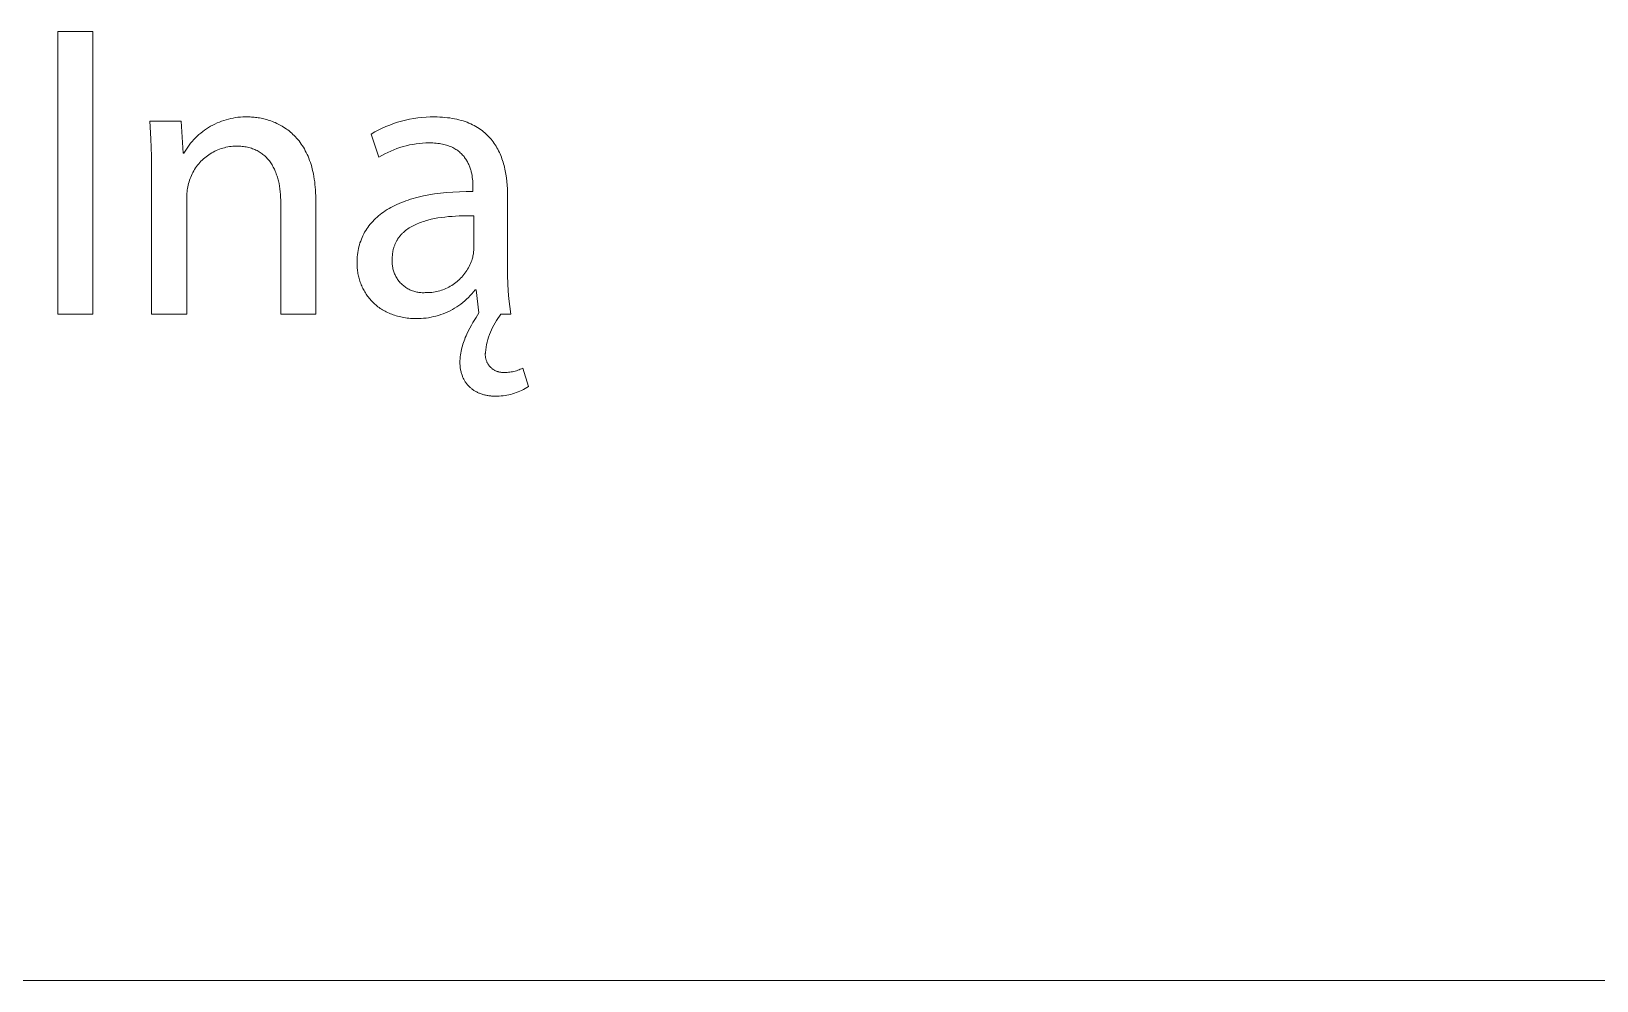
# Model space of a CAD drawing. Header units: millimetres. Extents: x -1893 to 2799, y -925 to 2353.
# Drawn here: x 2408.1 to 2592.7, y -924.6 to -812.7 of the extents above; entities that cross this region are included whole.
import ezdxf

# ---------------------------------------------------------------- set-up
doc = ezdxf.new("R2010")
doc.units = ezdxf.units.MM
doc.header["$MEASUREMENT"] = 0
doc.layers.add('Domyślny', color=7, linetype='Continuous', true_color=0x000000)

msp = doc.modelspace()

# ---------------------------------------------------------------- linework, layer by layer
at = {"layer": 'Domyślny', "color": 18, "lineweight": 15, "true_color": 0x000000}
for p, q in [((2411.23, -812.67), (2415.35, -812.67)), ((2411.23, -846.02), (2411.23, -812.67)), ((2415.35, -812.67), (2415.35, -846.02)), ((2430.53, -823.26), (2430.8, -823.17)), ((2430.8, -823.17), (2431.07, -823.09)), ((2431.07, -823.09), (2431.35, -823.02)), ((2431.35, -823.02), (2431.62, -822.95)), ((2431.62, -822.95), (2431.9, -822.9)), ((2431.9, -822.9), (2432.18, -822.85)), ((2432.18, -822.85), (2432.46, -822.81)), ((2432.46, -822.81), (2432.75, -822.79)), ((2432.75, -822.79), (2433.03, -822.77)), ((2433.03, -822.77), (2433.31, -822.76)), ((2433.31, -822.76), (2433.6, -822.77)), ((2433.6, -822.77), (2433.75, -822.77)), ((2433.75, -822.77), (2433.9, -822.77)), ((2433.9, -822.77), (2434.05, -822.78)), ((2434.05, -822.78), (2434.21, -822.79)), ((2434.21, -822.79), (2434.37, -822.8)), ((2434.37, -822.8), (2434.53, -822.82)), ((2434.53, -822.82), (2434.69, -822.84)), ((2434.69, -822.84), (2434.85, -822.86)), ((2434.85, -822.86), (2435.01, -822.89)), ((2435.01, -822.89), (2435.18, -822.92)), ((2435.18, -822.92), (2435.34, -822.95)), ((2435.34, -822.95), (2435.51, -822.99)), ((2435.51, -822.99), (2435.68, -823.03)), ((2435.68, -823.03), (2435.85, -823.08)), ((2435.85, -823.08), (2436.02, -823.13)), ((2436.02, -823.13), (2436.18, -823.18)), ((2436.18, -823.18), (2436.35, -823.24)), ((2451.75, -823.26), (2452.22, -823.14)), ((2452.22, -823.14), (2452.7, -823.04)), ((2452.7, -823.04), (2453.18, -822.95)), ((2453.18, -822.95), (2453.67, -822.88)), ((2453.67, -822.88), (2454.15, -822.83)), ((2454.15, -822.83), (2454.64, -822.79)), ((2454.64, -822.79), (2455.13, -822.77)), ((2455.13, -822.77), (2455.62, -822.77)), ((2455.62, -822.77), (2455.94, -822.77)), ((2455.94, -822.77), (2456.26, -822.79)), ((2456.26, -822.79), (2456.57, -822.8)), ((2456.57, -822.8), (2456.86, -822.83)), ((2456.86, -822.83), (2457.16, -822.86)), ((2457.16, -822.86), (2457.44, -822.89)), ((2457.44, -822.89), (2457.72, -822.94)), ((2457.72, -822.94), (2457.99, -822.98)), ((2457.99, -822.98), (2458.25, -823.04)), ((2458.25, -823.04), (2458.51, -823.1)), ((2458.51, -823.1), (2458.76, -823.17)), ((2458.76, -823.17), (2459, -823.24)), ((2422.2, -825.34), (2422.08, -823.28)), ((2422.08, -823.28), (2425.75, -823.28)), ((2425.75, -823.28), (2425.99, -827.05)), ((2427.45, -825.24), (2427.65, -825.04)), ((2427.65, -825.04), (2427.86, -824.85)), ((2427.86, -824.85), (2428.08, -824.66)), ((2428.08, -824.66), (2428.3, -824.49)), ((2428.3, -824.49), (2428.53, -824.32)), ((2428.53, -824.32), (2428.76, -824.16)), ((2428.76, -824.16), (2429, -824)), ((2429, -824), (2429.24, -823.86)), ((2429.24, -823.86), (2429.49, -823.72)), ((2429.49, -823.72), (2429.75, -823.6)), ((2429.75, -823.6), (2430, -823.48)), ((2430, -823.48), (2430.27, -823.37)), ((2430.27, -823.37), (2430.53, -823.26)), ((2436.35, -823.24), (2436.52, -823.3)), ((2436.52, -823.3), (2436.69, -823.37)), ((2436.69, -823.37), (2436.86, -823.44)), ((2436.86, -823.44), (2437.03, -823.52)), ((2437.03, -823.52), (2437.19, -823.6)), ((2437.19, -823.6), (2437.36, -823.68)), ((2437.36, -823.68), (2437.53, -823.78)), ((2437.53, -823.78), (2437.69, -823.87)), ((2437.69, -823.87), (2437.85, -823.97)), ((2437.85, -823.97), (2438.02, -824.08)), ((2438.02, -824.08), (2438.18, -824.19)), ((2438.18, -824.19), (2438.33, -824.3)), ((2438.33, -824.3), (2438.49, -824.42)), ((2438.49, -824.42), (2438.64, -824.55)), ((2438.64, -824.55), (2438.8, -824.68)), ((2438.8, -824.68), (2438.95, -824.82)), ((2438.95, -824.82), (2439.09, -824.97)), ((2439.09, -824.97), (2439.24, -825.12)), ((2448.15, -824.79), (2448.58, -824.54)), ((2449.09, -827.52), (2448.15, -824.79)), ((2448.58, -824.54), (2449.01, -824.31)), ((2449.01, -824.31), (2449.45, -824.1)), ((2449.45, -824.1), (2449.9, -823.9)), ((2449.9, -823.9), (2450.35, -823.72)), ((2450.35, -823.72), (2450.81, -823.55)), ((2450.81, -823.55), (2451.28, -823.4)), ((2451.28, -823.4), (2451.75, -823.26)), ((2459, -823.24), (2459.24, -823.32)), ((2459.24, -823.32), (2459.47, -823.4)), ((2459.47, -823.4), (2459.69, -823.49)), ((2459.69, -823.49), (2459.91, -823.58)), ((2459.91, -823.58), (2460.12, -823.68)), ((2460.12, -823.68), (2460.32, -823.79)), ((2460.32, -823.79), (2460.52, -823.9)), ((2460.52, -823.9), (2460.71, -824.01)), ((2460.71, -824.01), (2460.89, -824.13)), ((2460.89, -824.13), (2461.07, -824.25)), ((2461.07, -824.25), (2461.24, -824.38)), ((2461.24, -824.38), (2461.41, -824.51)), ((2461.41, -824.51), (2461.57, -824.65)), ((2461.57, -824.65), (2461.73, -824.79)), ((2461.73, -824.79), (2461.88, -824.94)), ((2461.88, -824.94), (2462.02, -825.09)), ((2422.26, -827.4), (2422.2, -825.34)), ((2426.08, -827.05), (2426.23, -826.8)), ((2426.23, -826.8), (2426.38, -826.56)), ((2426.38, -826.56), (2426.54, -826.33)), ((2426.54, -826.33), (2426.7, -826.1)), ((2426.7, -826.1), (2426.88, -825.87)), ((2426.88, -825.87), (2427.06, -825.65)), ((2427.06, -825.65), (2427.25, -825.44)), ((2427.25, -825.44), (2427.45, -825.24)), ((2429.72, -826.81), (2429.54, -826.91)), ((2429.9, -826.73), (2429.72, -826.81)), ((2430.09, -826.65), (2429.9, -826.73)), ((2430.28, -826.57), (2430.09, -826.65)), ((2430.47, -826.5), (2430.28, -826.57)), ((2430.66, -826.44), (2430.47, -826.5)), ((2430.86, -826.39), (2430.66, -826.44)), ((2431.05, -826.34), (2430.86, -826.39)), ((2431.25, -826.3), (2431.05, -826.34)), ((2431.45, -826.27), (2431.25, -826.3)), ((2431.65, -826.24), (2431.45, -826.27)), ((2431.85, -826.22), (2431.65, -826.24)), ((2432.05, -826.21), (2431.85, -826.22)), ((2432.25, -826.2), (2432.05, -826.21)), ((2432.43, -826.21), (2432.25, -826.2)), ((2432.61, -826.21), (2432.43, -826.21)), ((2432.78, -826.22), (2432.61, -826.21)), ((2432.95, -826.24), (2432.78, -826.22)), ((2433.12, -826.26), (2432.95, -826.24)), ((2433.28, -826.28), (2433.12, -826.26)), ((2433.44, -826.31), (2433.28, -826.28)), ((2433.59, -826.34), (2433.44, -826.31)), ((2433.74, -826.38), (2433.59, -826.34)), ((2433.89, -826.42), (2433.74, -826.38)), ((2434.04, -826.46), (2433.89, -826.42)), ((2434.18, -826.51), (2434.04, -826.46)), ((2434.32, -826.56), (2434.18, -826.51)), ((2434.45, -826.62), (2434.32, -826.56)), ((2434.58, -826.68), (2434.45, -826.62)), ((2434.71, -826.74), (2434.58, -826.68)), ((2434.83, -826.8), (2434.71, -826.74)), ((2434.96, -826.87), (2434.83, -826.8)), ((2435.07, -826.95), (2434.96, -826.87)), ((2439.24, -825.12), (2439.38, -825.27)), ((2439.38, -825.27), (2439.52, -825.44)), ((2439.52, -825.44), (2439.66, -825.6)), ((2439.66, -825.6), (2439.79, -825.78)), ((2439.79, -825.78), (2439.92, -825.96)), ((2439.92, -825.96), (2440.05, -826.15)), ((2440.05, -826.15), (2440.17, -826.34)), ((2440.17, -826.34), (2440.29, -826.54)), ((2440.29, -826.54), (2440.4, -826.75)), ((2440.4, -826.75), (2440.51, -826.96)), ((2450.47, -826.79), (2450.12, -826.96)), ((2450.83, -826.64), (2450.47, -826.79)), ((2451.19, -826.5), (2450.83, -826.64)), ((2451.56, -826.38), (2451.19, -826.5)), ((2451.93, -826.26), (2451.56, -826.38)), ((2452.31, -826.16), (2451.93, -826.26)), ((2452.69, -826.07), (2452.31, -826.16)), ((2453.07, -826), (2452.69, -826.07)), ((2453.46, -825.93), (2453.07, -826)), ((2453.85, -825.88), (2453.46, -825.93)), ((2454.23, -825.85), (2453.85, -825.88)), ((2454.62, -825.83), (2454.23, -825.85)), ((2455.01, -825.82), (2454.62, -825.83)), ((2455.23, -825.82), (2455.01, -825.82)), ((2455.44, -825.83), (2455.23, -825.82)), ((2455.64, -825.84), (2455.44, -825.83)), ((2455.84, -825.86), (2455.64, -825.84)), ((2456.03, -825.88), (2455.84, -825.86)), ((2456.21, -825.9), (2456.03, -825.88)), ((2456.39, -825.93), (2456.21, -825.9)), ((2456.57, -825.97), (2456.39, -825.93)), ((2456.74, -826.01), (2456.57, -825.97)), ((2456.9, -826.05), (2456.74, -826.01)), ((2457.06, -826.09), (2456.9, -826.05)), ((2457.21, -826.14), (2457.06, -826.09)), ((2457.36, -826.2), (2457.21, -826.14)), ((2457.5, -826.25), (2457.36, -826.2)), ((2457.64, -826.31), (2457.5, -826.25)), ((2457.78, -826.38), (2457.64, -826.31)), ((2457.91, -826.44), (2457.78, -826.38)), ((2458.03, -826.51), (2457.91, -826.44)), ((2458.15, -826.59), (2458.03, -826.51)), ((2458.26, -826.66), (2458.15, -826.59)), ((2458.38, -826.74), (2458.26, -826.66)), ((2458.48, -826.82), (2458.38, -826.74)), ((2458.59, -826.9), (2458.48, -826.82)), ((2462.02, -825.09), (2462.16, -825.24)), ((2462.16, -825.24), (2462.3, -825.39)), ((2462.3, -825.39), (2462.43, -825.55)), ((2462.43, -825.55), (2462.55, -825.72)), ((2462.55, -825.72), (2462.67, -825.88)), ((2462.67, -825.88), (2462.78, -826.05)), ((2462.78, -826.05), (2462.89, -826.23)), ((2462.89, -826.23), (2462.99, -826.4)), ((2462.99, -826.4), (2463.09, -826.58)), ((2463.09, -826.58), (2463.19, -826.76)), ((2463.19, -826.76), (2463.28, -826.95)), ((2422.27, -829.45), (2422.26, -827.4)), ((2425.99, -827.05), (2426.08, -827.05)), ((2427.58, -828.62), (2427.46, -828.78)), ((2427.7, -828.46), (2427.58, -828.62)), ((2427.83, -828.3), (2427.7, -828.46)), ((2427.96, -828.15), (2427.83, -828.3)), ((2428.1, -828), (2427.96, -828.15)), ((2428.24, -827.86), (2428.1, -828)), ((2428.39, -827.72), (2428.24, -827.86)), ((2428.54, -827.59), (2428.39, -827.72)), ((2428.7, -827.46), (2428.54, -827.59)), ((2428.86, -827.34), (2428.7, -827.46)), ((2429.02, -827.22), (2428.86, -827.34)), ((2429.19, -827.11), (2429.02, -827.22)), ((2429.37, -827), (2429.19, -827.11)), ((2429.54, -826.91), (2429.37, -827)), ((2435.19, -827.02), (2435.07, -826.95)), ((2435.3, -827.1), (2435.19, -827.02)), ((2435.41, -827.19), (2435.3, -827.1)), ((2435.52, -827.27), (2435.41, -827.19)), ((2435.62, -827.36), (2435.52, -827.27)), ((2435.72, -827.45), (2435.62, -827.36)), ((2435.81, -827.55), (2435.72, -827.45)), ((2435.91, -827.65), (2435.81, -827.55)), ((2436, -827.75), (2435.91, -827.65)), ((2436.09, -827.86), (2436, -827.75)), ((2436.17, -827.96), (2436.09, -827.86)), ((2436.25, -828.07), (2436.17, -827.96)), ((2436.33, -828.19), (2436.25, -828.07)), ((2436.41, -828.3), (2436.33, -828.19)), ((2436.48, -828.42), (2436.41, -828.3)), ((2436.55, -828.54), (2436.48, -828.42)), ((2436.62, -828.67), (2436.55, -828.54)), ((2436.69, -828.79), (2436.62, -828.67)), ((2440.51, -826.96), (2440.62, -827.18)), ((2440.62, -827.18), (2440.72, -827.41)), ((2440.72, -827.41), (2440.82, -827.64)), ((2440.82, -827.64), (2440.91, -827.89)), ((2440.91, -827.89), (2441, -828.14)), ((2441, -828.14), (2441.08, -828.39)), ((2441.08, -828.39), (2441.16, -828.66)), ((2441.16, -828.66), (2441.23, -828.93)), ((2449.43, -827.32), (2449.09, -827.52)), ((2449.77, -827.13), (2449.43, -827.32)), ((2450.12, -826.96), (2449.77, -827.13)), ((2458.68, -826.99), (2458.59, -826.9)), ((2458.78, -827.08), (2458.68, -826.99)), ((2458.87, -827.17), (2458.78, -827.08)), ((2458.95, -827.26), (2458.87, -827.17)), ((2459.04, -827.35), (2458.95, -827.26)), ((2459.12, -827.45), (2459.04, -827.35)), ((2459.19, -827.55), (2459.12, -827.45)), ((2459.26, -827.65), (2459.19, -827.55)), ((2459.33, -827.75), (2459.26, -827.65)), ((2459.4, -827.85), (2459.33, -827.75)), ((2459.46, -827.95), (2459.4, -827.85)), ((2459.52, -828.06), (2459.46, -827.95)), ((2459.57, -828.16), (2459.52, -828.06)), ((2459.62, -828.27), (2459.57, -828.16)), ((2459.67, -828.38), (2459.62, -828.27)), ((2459.72, -828.49), (2459.67, -828.38)), ((2459.76, -828.59), (2459.72, -828.49)), ((2459.8, -828.7), (2459.76, -828.59)), ((2459.84, -828.81), (2459.8, -828.7)), ((2463.28, -826.95), (2463.36, -827.13)), ((2463.36, -827.13), (2463.44, -827.32)), ((2463.44, -827.32), (2463.52, -827.51)), ((2463.52, -827.51), (2463.59, -827.71)), ((2463.59, -827.71), (2463.66, -827.9)), ((2463.66, -827.9), (2463.72, -828.1)), ((2463.72, -828.1), (2463.78, -828.3)), ((2463.78, -828.3), (2463.84, -828.5)), ((2463.84, -828.5), (2463.89, -828.7)), ((2463.89, -828.7), (2463.94, -828.91)), ((2422.27, -846.03), (2422.27, -829.45)), ((2426.69, -830.42), (2426.64, -830.61)), ((2426.75, -830.23), (2426.69, -830.42)), ((2426.82, -830.04), (2426.75, -830.23)), ((2426.89, -829.85), (2426.82, -830.04)), ((2426.97, -829.67), (2426.89, -829.85)), ((2427.06, -829.48), (2426.97, -829.67)), ((2427.15, -829.3), (2427.06, -829.48)), ((2427.25, -829.13), (2427.15, -829.3)), ((2427.35, -828.95), (2427.25, -829.13)), ((2427.46, -828.78), (2427.35, -828.95)), ((2436.75, -828.92), (2436.69, -828.79)), ((2436.81, -829.05), (2436.75, -828.92)), ((2436.86, -829.18), (2436.81, -829.05)), ((2436.92, -829.32), (2436.86, -829.18)), ((2436.97, -829.46), (2436.92, -829.32)), ((2437.02, -829.6), (2436.97, -829.46)), ((2437.07, -829.74), (2437.02, -829.6)), ((2437.11, -829.88), (2437.07, -829.74)), ((2437.15, -830.03), (2437.11, -829.88)), ((2437.19, -830.17), (2437.15, -830.03)), ((2437.23, -830.32), (2437.19, -830.17)), ((2437.3, -830.63), (2437.23, -830.32)), ((2441.23, -828.93), (2441.3, -829.21)), ((2441.3, -829.21), (2441.36, -829.49)), ((2441.36, -829.49), (2441.41, -829.79)), ((2441.41, -829.79), (2441.46, -830.09)), ((2441.46, -830.09), (2441.51, -830.4)), ((2441.51, -830.4), (2441.54, -830.72)), ((2459.87, -828.92), (2459.84, -828.81)), ((2459.91, -829.03), (2459.87, -828.92)), ((2459.94, -829.14), (2459.91, -829.03)), ((2459.97, -829.25), (2459.94, -829.14)), ((2459.99, -829.36), (2459.97, -829.25)), ((2460.02, -829.47), (2459.99, -829.36)), ((2460.06, -829.69), (2460.02, -829.47)), ((2460.09, -829.9), (2460.06, -829.69)), ((2460.12, -830.11), (2460.09, -829.9)), ((2460.14, -830.32), (2460.12, -830.11)), ((2460.15, -830.52), (2460.14, -830.32)), ((2460.16, -830.72), (2460.15, -830.52)), ((2463.94, -828.91), (2463.98, -829.11)), ((2463.98, -829.11), (2464.02, -829.32)), ((2464.02, -829.32), (2464.06, -829.53)), ((2464.06, -829.53), (2464.13, -829.95)), ((2464.13, -829.95), (2464.18, -830.37)), ((2464.18, -830.37), (2464.21, -830.8)), ((2426.43, -831.97), (2426.42, -832.16)), ((2426.42, -832.16), (2426.43, -832.36)), ((2426.44, -831.77), (2426.43, -831.97)), ((2426.43, -832.36), (2426.43, -846.03)), ((2426.46, -831.58), (2426.44, -831.77)), ((2426.48, -831.38), (2426.46, -831.58)), ((2426.51, -831.19), (2426.48, -831.38)), ((2426.55, -830.99), (2426.51, -831.19)), ((2426.59, -830.8), (2426.55, -830.99)), ((2426.64, -830.61), (2426.59, -830.8)), ((2437.35, -830.94), (2437.3, -830.63)), ((2437.4, -831.26), (2437.35, -830.94)), ((2437.44, -831.58), (2437.4, -831.26)), ((2437.47, -831.91), (2437.44, -831.58)), ((2437.49, -832.24), (2437.47, -831.91)), ((2437.5, -832.58), (2437.49, -832.24)), ((2441.54, -830.72), (2441.57, -831.05)), ((2441.57, -831.05), (2441.6, -831.38)), ((2441.6, -831.38), (2441.61, -831.73)), ((2441.61, -831.73), (2441.63, -832.08)), ((2441.63, -832.08), (2441.63, -832.44)), ((2452.82, -832.47), (2453.11, -832.39)), ((2453.11, -832.39), (2453.41, -832.3)), ((2453.41, -832.3), (2453.71, -832.23)), ((2453.71, -832.23), (2454.33, -832.08)), ((2454.33, -832.08), (2454.98, -831.95)), ((2454.98, -831.95), (2455.65, -831.85)), ((2455.65, -831.85), (2456.35, -831.75)), ((2456.35, -831.75), (2457.06, -831.68)), ((2457.06, -831.68), (2457.81, -831.62)), ((2457.81, -831.62), (2458.57, -831.58)), ((2458.57, -831.58), (2459.36, -831.56)), ((2459.36, -831.56), (2460.17, -831.55)), ((2460.17, -830.9), (2460.16, -830.72)), ((2460.17, -831.08), (2460.17, -830.9)), ((2460.17, -831.55), (2460.17, -831.08)), ((2464.21, -830.8), (2464.24, -831.23)), ((2464.24, -831.23), (2464.26, -831.66)), ((2464.26, -831.66), (2464.26, -832.08)), ((2464.26, -832.08), (2464.26, -840.58)), ((2437.5, -832.92), (2437.5, -832.58)), ((2437.5, -846.03), (2437.5, -832.92)), ((2441.63, -832.44), (2441.63, -846.03)), ((2449.23, -834.27), (2449.42, -834.13)), ((2449.42, -834.13), (2449.62, -833.98)), ((2449.62, -833.98), (2449.83, -833.84)), ((2449.83, -833.84), (2450.05, -833.7)), ((2450.05, -833.7), (2450.27, -833.57)), ((2450.27, -833.57), (2450.49, -833.44)), ((2450.49, -833.44), (2450.73, -833.32)), ((2450.73, -833.32), (2450.97, -833.2)), ((2450.97, -833.2), (2451.21, -833.08)), ((2451.21, -833.08), (2451.47, -832.97)), ((2451.47, -832.97), (2451.73, -832.86)), ((2451.73, -832.86), (2451.99, -832.76)), ((2451.99, -832.76), (2452.26, -832.66)), ((2452.26, -832.66), (2452.54, -832.57)), ((2452.54, -832.57), (2452.82, -832.47)), ((2447.52, -836.17), (2447.64, -835.98)), ((2447.64, -835.98), (2447.77, -835.79)), ((2447.77, -835.79), (2447.9, -835.61)), ((2447.9, -835.61), (2448.05, -835.42)), ((2448.05, -835.42), (2448.19, -835.25)), ((2448.19, -835.25), (2448.35, -835.08)), ((2448.35, -835.08), (2448.51, -834.91)), ((2448.51, -834.91), (2448.68, -834.74)), ((2448.68, -834.74), (2448.86, -834.58)), ((2448.86, -834.58), (2449.04, -834.43)), ((2449.04, -834.43), (2449.23, -834.27)), ((2452.37, -836.06), (2452.23, -836.16)), ((2452.51, -835.96), (2452.37, -836.06)), ((2452.65, -835.86), (2452.51, -835.96)), ((2452.8, -835.77), (2452.65, -835.86)), ((2452.95, -835.68), (2452.8, -835.77)), ((2453.11, -835.6), (2452.95, -835.68)), ((2453.27, -835.52), (2453.11, -835.6)), ((2453.43, -835.44), (2453.27, -835.52)), ((2453.6, -835.37), (2453.43, -835.44)), ((2453.77, -835.29), (2453.6, -835.37)), ((2453.94, -835.23), (2453.77, -835.29)), ((2454.12, -835.16), (2453.94, -835.23)), ((2454.3, -835.1), (2454.12, -835.16)), ((2454.49, -835.04), (2454.3, -835.1)), ((2454.67, -834.99), (2454.49, -835.04)), ((2454.86, -834.94), (2454.67, -834.99)), ((2455.24, -834.84), (2454.86, -834.94)), ((2455.64, -834.76), (2455.24, -834.84)), ((2456.04, -834.68), (2455.64, -834.76)), ((2456.45, -834.62), (2456.04, -834.68)), ((2456.86, -834.57), (2456.45, -834.62)), ((2457.28, -834.52), (2456.86, -834.57)), ((2457.7, -834.49), (2457.28, -834.52)), ((2458.13, -834.46), (2457.7, -834.49)), ((2458.56, -834.44), (2458.13, -834.46)), ((2459.41, -834.42), (2458.56, -834.44)), ((2460.26, -834.43), (2459.41, -834.42)), ((2460.26, -838.36), (2460.26, -834.43)), ((2446.73, -838.07), (2446.79, -837.84)), ((2446.79, -837.84), (2446.85, -837.62)), ((2446.85, -837.62), (2446.93, -837.4)), ((2446.93, -837.4), (2447.01, -837.18)), ((2447.01, -837.18), (2447.1, -836.97)), ((2447.1, -836.97), (2447.19, -836.77)), ((2447.19, -836.77), (2447.29, -836.56)), ((2447.29, -836.56), (2447.4, -836.36)), ((2447.4, -836.36), (2447.52, -836.17)), ((2450.94, -837.88), (2450.91, -837.97)), ((2450.97, -837.8), (2450.94, -837.88)), ((2451.01, -837.72), (2450.97, -837.8)), ((2451.04, -837.65), (2451.01, -837.72)), ((2451.08, -837.57), (2451.04, -837.65)), ((2451.12, -837.5), (2451.08, -837.57)), ((2451.15, -837.42), (2451.12, -837.5)), ((2451.2, -837.35), (2451.15, -837.42)), ((2451.24, -837.28), (2451.2, -837.35)), ((2451.28, -837.2), (2451.24, -837.28)), ((2451.33, -837.13), (2451.28, -837.2)), ((2451.37, -837.07), (2451.33, -837.13)), ((2451.42, -837), (2451.37, -837.07)), ((2451.47, -836.93), (2451.42, -837)), ((2451.52, -836.87), (2451.47, -836.93)), ((2451.57, -836.8), (2451.52, -836.87)), ((2451.63, -836.74), (2451.57, -836.8)), ((2451.68, -836.68), (2451.63, -836.74)), ((2451.74, -836.61), (2451.68, -836.68)), ((2451.8, -836.55), (2451.74, -836.61)), ((2451.85, -836.5), (2451.8, -836.55)), ((2451.91, -836.44), (2451.85, -836.5)), ((2451.98, -836.38), (2451.91, -836.44)), ((2452.04, -836.32), (2451.98, -836.38)), ((2452.1, -836.27), (2452.04, -836.32)), ((2452.17, -836.21), (2452.1, -836.27)), ((2452.23, -836.16), (2452.17, -836.21)), ((2446.5, -839.75), (2446.51, -839.5)), ((2446.5, -840.01), (2446.5, -839.75)), ((2446.51, -839.5), (2446.53, -839.25)), ((2446.53, -839.25), (2446.55, -839.01)), ((2446.55, -839.01), (2446.59, -838.77)), ((2446.59, -838.77), (2446.63, -838.53)), ((2446.63, -838.53), (2446.67, -838.29)), ((2446.67, -838.29), (2446.73, -838.07)), ((2450.65, -839.66), (2450.64, -839.79)), ((2450.64, -839.79), (2450.64, -839.91)), ((2450.66, -839.33), (2450.65, -839.43)), ((2450.65, -839.43), (2450.65, -839.54)), ((2450.65, -839.54), (2450.65, -839.66)), ((2450.67, -839.13), (2450.66, -839.23)), ((2450.66, -839.23), (2450.66, -839.33)), ((2450.68, -839.04), (2450.67, -839.13)), ((2450.69, -838.94), (2450.68, -839.04)), ((2450.7, -838.85), (2450.69, -838.94)), ((2450.71, -838.75), (2450.7, -838.85)), ((2450.73, -838.66), (2450.71, -838.75)), ((2450.74, -838.57), (2450.73, -838.66)), ((2450.76, -838.48), (2450.74, -838.57)), ((2450.78, -838.39), (2450.76, -838.48)), ((2450.81, -838.3), (2450.78, -838.39)), ((2450.83, -838.22), (2450.81, -838.3)), ((2450.85, -838.13), (2450.83, -838.22)), ((2450.88, -838.05), (2450.85, -838.13)), ((2450.91, -837.97), (2450.88, -838.05)), ((2459.96, -839.86), (2460.03, -839.68)), ((2460.03, -839.68), (2460.07, -839.55)), ((2460.07, -839.55), (2460.11, -839.42)), ((2460.11, -839.42), (2460.14, -839.29)), ((2460.14, -839.29), (2460.17, -839.16)), ((2460.17, -839.16), (2460.2, -839.03)), ((2460.2, -839.03), (2460.22, -838.9)), ((2460.22, -838.9), (2460.24, -838.77)), ((2460.24, -838.77), (2460.25, -838.63)), ((2460.25, -838.63), (2460.26, -838.5)), ((2460.26, -838.5), (2460.26, -838.36)), ((2446.5, -840.16), (2446.5, -840.01)), ((2446.5, -840.31), (2446.5, -840.16)), ((2446.51, -840.47), (2446.5, -840.31)), ((2446.53, -840.62), (2446.51, -840.47)), ((2446.54, -840.78), (2446.53, -840.62)), ((2446.56, -840.93), (2446.54, -840.78)), ((2446.58, -841.08), (2446.56, -840.93)), ((2446.61, -841.23), (2446.58, -841.08)), ((2446.64, -841.38), (2446.61, -841.23)), ((2446.67, -841.53), (2446.64, -841.38)), ((2446.71, -841.68), (2446.67, -841.53)), ((2450.64, -839.91), (2450.65, -840.04)), ((2450.65, -840.04), (2450.66, -840.17)), ((2450.66, -840.17), (2450.67, -840.29)), ((2450.67, -840.29), (2450.69, -840.42)), ((2450.69, -840.42), (2450.71, -840.54)), ((2450.71, -840.54), (2450.73, -840.66)), ((2450.73, -840.66), (2450.76, -840.78)), ((2450.76, -840.78), (2450.8, -840.91)), ((2450.8, -840.91), (2450.84, -841.03)), ((2450.84, -841.03), (2450.88, -841.14)), ((2450.88, -841.14), (2450.93, -841.26)), ((2450.93, -841.26), (2450.98, -841.38)), ((2450.98, -841.38), (2451.03, -841.49)), ((2451.03, -841.49), (2451.09, -841.6)), ((2451.09, -841.6), (2451.15, -841.71)), ((2458.72, -841.79), (2458.85, -841.65)), ((2458.85, -841.65), (2458.98, -841.51)), ((2458.98, -841.51), (2459.1, -841.36)), ((2459.1, -841.36), (2459.22, -841.21)), ((2459.22, -841.21), (2459.33, -841.05)), ((2459.33, -841.05), (2459.44, -840.89)), ((2459.44, -840.89), (2459.54, -840.73)), ((2459.54, -840.73), (2459.64, -840.56)), ((2459.64, -840.56), (2459.73, -840.39)), ((2459.73, -840.39), (2459.81, -840.21)), ((2459.81, -840.21), (2459.89, -840.04)), ((2459.89, -840.04), (2459.96, -839.86)), ((2464.26, -840.58), (2464.26, -841.49)), ((2464.26, -841.49), (2464.28, -842.4)), ((2446.75, -841.83), (2446.71, -841.68)), ((2446.79, -841.98), (2446.75, -841.83)), ((2446.83, -842.13), (2446.79, -841.98)), ((2446.88, -842.27), (2446.83, -842.13)), ((2446.94, -842.42), (2446.88, -842.27)), ((2446.99, -842.56), (2446.94, -842.42)), ((2447.05, -842.7), (2446.99, -842.56)), ((2447.12, -842.84), (2447.05, -842.7)), ((2447.18, -842.98), (2447.12, -842.84)), ((2447.26, -843.12), (2447.18, -842.98)), ((2447.33, -843.25), (2447.26, -843.12)), ((2447.41, -843.39), (2447.33, -843.25)), ((2447.49, -843.52), (2447.41, -843.39)), ((2451.15, -841.71), (2451.22, -841.82)), ((2451.22, -841.82), (2451.29, -841.92)), ((2451.29, -841.92), (2451.36, -842.02)), ((2451.36, -842.02), (2451.44, -842.12)), ((2451.44, -842.12), (2451.52, -842.22)), ((2451.52, -842.22), (2451.6, -842.32)), ((2451.6, -842.32), (2451.69, -842.41)), ((2451.69, -842.41), (2451.78, -842.49)), ((2451.78, -842.49), (2451.87, -842.58)), ((2451.87, -842.58), (2451.97, -842.66)), ((2451.97, -842.66), (2452.07, -842.74)), ((2452.07, -842.74), (2452.17, -842.82)), ((2452.17, -842.82), (2452.27, -842.89)), ((2452.27, -842.89), (2452.38, -842.95)), ((2452.38, -842.95), (2452.49, -843.02)), ((2452.49, -843.02), (2452.6, -843.08)), ((2452.6, -843.08), (2452.71, -843.14)), ((2452.71, -843.14), (2452.82, -843.19)), ((2452.82, -843.19), (2452.94, -843.24)), ((2452.94, -843.24), (2453.06, -843.28)), ((2453.06, -843.28), (2453.18, -843.32)), ((2453.18, -843.32), (2453.3, -843.36)), ((2453.3, -843.36), (2453.42, -843.39)), ((2453.42, -843.39), (2453.54, -843.42)), ((2453.54, -843.42), (2453.67, -843.44)), ((2453.67, -843.44), (2453.79, -843.46)), ((2453.79, -843.46), (2453.92, -843.48)), ((2453.92, -843.48), (2454.04, -843.49)), ((2454.04, -843.49), (2454.17, -843.5)), ((2454.17, -843.5), (2454.29, -843.5)), ((2454.29, -843.5), (2454.42, -843.5)), ((2454.42, -843.5), (2454.54, -843.49)), ((2454.54, -843.49), (2454.74, -843.49)), ((2454.74, -843.49), (2454.93, -843.49)), ((2454.93, -843.49), (2455.12, -843.47)), ((2455.12, -843.47), (2455.32, -843.46)), ((2455.32, -843.46), (2455.51, -843.43)), ((2455.51, -843.43), (2455.7, -843.4)), ((2455.7, -843.4), (2455.89, -843.36)), ((2455.89, -843.36), (2456.07, -843.32)), ((2456.07, -843.32), (2456.26, -843.27)), ((2456.26, -843.27), (2456.45, -843.21)), ((2456.45, -843.21), (2456.63, -843.15)), ((2456.63, -843.15), (2456.81, -843.08)), ((2456.81, -843.08), (2456.99, -843)), ((2456.99, -843), (2457.16, -842.92)), ((2457.16, -842.92), (2457.33, -842.83)), ((2457.33, -842.83), (2457.5, -842.74)), ((2457.5, -842.74), (2457.67, -842.64)), ((2457.67, -842.64), (2457.83, -842.53)), ((2457.83, -842.53), (2457.99, -842.42)), ((2457.99, -842.42), (2458.14, -842.31)), ((2458.14, -842.31), (2458.29, -842.19)), ((2458.29, -842.19), (2458.44, -842.06)), ((2458.44, -842.06), (2458.58, -841.93)), ((2458.58, -841.93), (2458.72, -841.79)), ((2460.23, -843.4), (2460.04, -843.62)), ((2460.42, -843.16), (2460.23, -843.4)), ((2460.56, -843.16), (2460.42, -843.16)), ((2460.87, -845.88), (2460.56, -843.16)), ((2464.28, -842.4), (2464.33, -843.31)), ((2464.33, -843.31), (2464.4, -844.22)), ((2447.57, -843.65), (2447.49, -843.52)), ((2447.66, -843.78), (2447.57, -843.65)), ((2447.75, -843.91), (2447.66, -843.78)), ((2447.84, -844.03), (2447.75, -843.91)), ((2447.94, -844.15), (2447.84, -844.03)), ((2448.04, -844.27), (2447.94, -844.15)), ((2448.14, -844.39), (2448.04, -844.27)), ((2448.25, -844.51), (2448.14, -844.39)), ((2448.36, -844.62), (2448.25, -844.51)), ((2448.48, -844.73), (2448.36, -844.62)), ((2448.59, -844.84), (2448.48, -844.73)), ((2448.71, -844.94), (2448.59, -844.84)), ((2448.84, -845.05), (2448.71, -844.94)), ((2448.97, -845.15), (2448.84, -845.05)), ((2449.1, -845.24), (2448.97, -845.15)), ((2449.23, -845.34), (2449.1, -845.24)), ((2449.37, -845.43), (2449.23, -845.34)), ((2457.99, -845.33), (2457.74, -845.48)), ((2458.25, -845.17), (2457.99, -845.33)), ((2458.49, -845.01), (2458.25, -845.17)), ((2458.74, -844.83), (2458.49, -845.01)), ((2458.97, -844.65), (2458.74, -844.83)), ((2459.2, -844.46), (2458.97, -844.65)), ((2459.42, -844.26), (2459.2, -844.46)), ((2459.64, -844.06), (2459.42, -844.26)), ((2459.84, -843.84), (2459.64, -844.06)), ((2460.04, -843.62), (2459.84, -843.84)), ((2464.4, -844.22), (2464.51, -845.12)), ((2464.51, -845.12), (2464.64, -846.02)), ((2415.35, -846.02), (2411.23, -846.02)), ((2426.43, -846.03), (2422.27, -846.03)), ((2441.63, -846.03), (2437.5, -846.03)), ((2449.51, -845.52), (2449.37, -845.43)), ((2449.65, -845.6), (2449.51, -845.52)), ((2449.8, -845.69), (2449.65, -845.6)), ((2449.95, -845.76), (2449.8, -845.69)), ((2450.11, -845.84), (2449.95, -845.76)), ((2450.27, -845.91), (2450.11, -845.84)), ((2450.43, -845.98), (2450.27, -845.91)), ((2450.59, -846.04), (2450.43, -845.98)), ((2450.76, -846.1), (2450.59, -846.04)), ((2450.93, -846.16), (2450.76, -846.1)), ((2451.1, -846.22), (2450.93, -846.16)), ((2451.28, -846.27), (2451.1, -846.22)), ((2451.46, -846.31), (2451.28, -846.27)), ((2451.65, -846.35), (2451.46, -846.31)), ((2451.83, -846.39), (2451.65, -846.35)), ((2452.02, -846.42), (2451.83, -846.39)), ((2452.22, -846.45), (2452.02, -846.42)), ((2452.41, -846.48), (2452.22, -846.45)), ((2452.62, -846.5), (2452.41, -846.48)), ((2452.82, -846.52), (2452.62, -846.5)), ((2453.03, -846.53), (2452.82, -846.52)), ((2453.24, -846.53), (2453.03, -846.53)), ((2453.45, -846.54), (2453.24, -846.53)), ((2453.75, -846.54), (2453.45, -846.54)), ((2454.05, -846.53), (2453.75, -846.54)), ((2454.34, -846.51), (2454.05, -846.53)), ((2454.64, -846.48), (2454.34, -846.51)), ((2454.93, -846.44), (2454.64, -846.48)), ((2455.23, -846.38), (2454.93, -846.44)), ((2455.52, -846.32), (2455.23, -846.38)), ((2455.81, -846.25), (2455.52, -846.32)), ((2456.09, -846.17), (2455.81, -846.25)), ((2456.38, -846.08), (2456.09, -846.17)), ((2456.66, -845.98), (2456.38, -846.08)), ((2456.93, -845.87), (2456.66, -845.98)), ((2457.2, -845.75), (2456.93, -845.87)), ((2457.47, -845.62), (2457.2, -845.75)), ((2457.74, -845.48), (2457.47, -845.62)), ((2459.98, -847.34), (2460.17, -847.01)), ((2460.17, -847.01), (2460.53, -846.41)), ((2460.53, -846.41), (2460.87, -845.88)), ((2462.78, -847.04), (2462.63, -847.31)), ((2462.93, -846.78), (2462.78, -847.04)), ((2463.1, -846.52), (2462.93, -846.78)), ((2463.28, -846.27), (2463.1, -846.52)), ((2463.47, -846.02), (2463.28, -846.27)), ((2464.64, -846.02), (2463.47, -846.02)), ((2459.12, -849.17), (2459.2, -848.97)), ((2459.2, -848.97), (2459.27, -848.78)), ((2459.27, -848.78), (2459.35, -848.59)), ((2459.35, -848.59), (2459.44, -848.4)), ((2459.44, -848.4), (2459.61, -848.03)), ((2459.61, -848.03), (2459.79, -847.68)), ((2459.79, -847.68), (2459.98, -847.34)), ((2461.93, -849.02), (2461.85, -849.32)), ((2462.02, -848.73), (2461.93, -849.02)), ((2462.12, -848.44), (2462.02, -848.73)), ((2462.23, -848.15), (2462.12, -848.44)), ((2462.35, -847.87), (2462.23, -848.15)), ((2462.49, -847.59), (2462.35, -847.87)), ((2462.63, -847.31), (2462.49, -847.59)), ((2458.67, -851.04), (2458.7, -850.82)), ((2458.7, -850.82), (2458.73, -850.61)), ((2458.73, -850.61), (2458.77, -850.4)), ((2458.77, -850.4), (2458.82, -850.19)), ((2458.82, -850.19), (2458.87, -849.98)), ((2458.87, -849.98), (2458.92, -849.77)), ((2458.92, -849.77), (2458.99, -849.57)), ((2458.99, -849.57), (2459.05, -849.37)), ((2459.05, -849.37), (2459.12, -849.17)), ((2461.63, -850.61), (2461.62, -850.68)), ((2461.62, -850.68), (2461.62, -850.75)), ((2461.62, -850.75), (2461.62, -850.83)), ((2461.62, -850.83), (2461.62, -850.9)), ((2461.64, -850.54), (2461.63, -850.61)), ((2461.68, -850.23), (2461.64, -850.54)), ((2461.72, -849.93), (2461.68, -850.23)), ((2461.78, -849.62), (2461.72, -849.93)), ((2461.85, -849.32), (2461.78, -849.62)), ((2458.64, -851.47), (2458.65, -851.36)), ((2458.64, -851.58), (2458.64, -851.47)), ((2458.64, -851.69), (2458.64, -851.58)), ((2458.64, -851.81), (2458.64, -851.69)), ((2458.64, -851.93), (2458.64, -851.81)), ((2458.65, -852.05), (2458.64, -851.93)), ((2458.65, -851.25), (2458.67, -851.04)), ((2458.65, -851.36), (2458.65, -851.25)), ((2458.66, -852.16), (2458.65, -852.05)), ((2458.67, -852.28), (2458.66, -852.16)), ((2458.68, -852.39), (2458.67, -852.28)), ((2458.7, -852.5), (2458.68, -852.39)), ((2458.72, -852.61), (2458.7, -852.5)), ((2458.74, -852.72), (2458.72, -852.61)), ((2458.76, -852.82), (2458.74, -852.72)), ((2461.62, -850.9), (2461.63, -850.97)), ((2461.63, -850.97), (2461.64, -851.05)), ((2461.64, -851.05), (2461.65, -851.12)), ((2461.65, -851.12), (2461.66, -851.19)), ((2461.66, -851.19), (2461.67, -851.26)), ((2461.67, -851.26), (2461.69, -851.33)), ((2461.69, -851.33), (2461.71, -851.4)), ((2461.71, -851.4), (2461.73, -851.47)), ((2461.73, -851.47), (2461.76, -851.54)), ((2461.76, -851.54), (2461.79, -851.61)), ((2461.79, -851.61), (2461.82, -851.68)), ((2461.82, -851.68), (2461.85, -851.74)), ((2461.85, -851.74), (2461.88, -851.81)), ((2461.88, -851.81), (2461.92, -851.87)), ((2461.92, -851.87), (2461.96, -851.93)), ((2461.96, -851.93), (2462, -851.99)), ((2462, -851.99), (2462.04, -852.05)), ((2462.04, -852.05), (2462.08, -852.11)), ((2462.08, -852.11), (2462.13, -852.17)), ((2462.13, -852.17), (2462.18, -852.22)), ((2462.18, -852.22), (2462.23, -852.27)), ((2462.23, -852.27), (2462.28, -852.32)), ((2462.28, -852.32), (2462.34, -852.37)), ((2462.34, -852.37), (2462.39, -852.42)), ((2462.39, -852.42), (2462.45, -852.47)), ((2462.45, -852.47), (2462.51, -852.51)), ((2462.51, -852.51), (2462.57, -852.55)), ((2462.57, -852.55), (2462.63, -852.59)), ((2462.63, -852.59), (2462.69, -852.63)), ((2462.69, -852.63), (2462.76, -852.66)), ((2462.76, -852.66), (2462.82, -852.7)), ((2462.82, -852.7), (2462.89, -852.73)), ((2462.89, -852.73), (2462.96, -852.75)), ((2465.15, -852.74), (2465.3, -852.69)), ((2465.3, -852.69), (2465.46, -852.64)), ((2465.46, -852.64), (2465.61, -852.59)), ((2465.61, -852.59), (2465.75, -852.53)), ((2465.75, -852.53), (2465.9, -852.46)), ((2465.9, -852.46), (2466.04, -852.4)), ((2466.04, -852.4), (2466.7, -854.57)), ((2458.79, -852.92), (2458.76, -852.82)), ((2458.82, -853.02), (2458.79, -852.92)), ((2458.85, -853.12), (2458.82, -853.02)), ((2458.88, -853.22), (2458.85, -853.12)), ((2458.92, -853.32), (2458.88, -853.22)), ((2458.95, -853.41), (2458.92, -853.32)), ((2458.99, -853.5), (2458.95, -853.41)), ((2459.03, -853.59), (2458.99, -853.5)), ((2459.08, -853.68), (2459.03, -853.59)), ((2459.12, -853.77), (2459.08, -853.68)), ((2459.17, -853.85), (2459.12, -853.77)), ((2459.22, -853.94), (2459.17, -853.85)), ((2459.27, -854.02), (2459.22, -853.94)), ((2459.33, -854.1), (2459.27, -854.02)), ((2459.38, -854.17), (2459.33, -854.1)), ((2459.44, -854.25), (2459.38, -854.17)), ((2459.5, -854.32), (2459.44, -854.25)), ((2459.56, -854.4), (2459.5, -854.32)), ((2459.63, -854.47), (2459.56, -854.4)), ((2459.69, -854.53), (2459.63, -854.47)), ((2459.76, -854.6), (2459.69, -854.53)), ((2462.96, -852.75), (2463.02, -852.78)), ((2463.02, -852.78), (2463.09, -852.8)), ((2463.09, -852.8), (2463.16, -852.82)), ((2463.16, -852.82), (2463.23, -852.84)), ((2463.23, -852.84), (2463.31, -852.86)), ((2463.31, -852.86), (2463.38, -852.87)), ((2463.38, -852.87), (2463.45, -852.88)), ((2463.45, -852.88), (2463.52, -852.89)), ((2463.52, -852.89), (2463.6, -852.9)), ((2463.6, -852.9), (2463.67, -852.9)), ((2463.67, -852.9), (2463.74, -852.9)), ((2463.74, -852.9), (2463.81, -852.9)), ((2463.81, -852.9), (2463.89, -852.9)), ((2463.89, -852.9), (2464.05, -852.89)), ((2464.05, -852.89), (2464.21, -852.89)), ((2464.21, -852.89), (2464.37, -852.88)), ((2464.37, -852.88), (2464.52, -852.86)), ((2464.52, -852.86), (2464.68, -852.84)), ((2464.68, -852.84), (2464.84, -852.81)), ((2464.84, -852.81), (2465, -852.77)), ((2465, -852.77), (2465.15, -852.74)), ((2466.7, -854.57), (2466.51, -854.69)), ((2459.83, -854.66), (2459.76, -854.6)), ((2459.9, -854.73), (2459.83, -854.66)), ((2459.97, -854.79), (2459.9, -854.73)), ((2460.04, -854.85), (2459.97, -854.79)), ((2460.12, -854.9), (2460.04, -854.85)), ((2460.2, -854.96), (2460.12, -854.9)), ((2460.28, -855.01), (2460.2, -854.96)), ((2460.36, -855.06), (2460.28, -855.01)), ((2460.44, -855.11), (2460.36, -855.06)), ((2460.52, -855.16), (2460.44, -855.11)), ((2460.61, -855.2), (2460.52, -855.16)), ((2460.69, -855.25), (2460.61, -855.2)), ((2460.78, -855.29), (2460.69, -855.25)), ((2460.87, -855.33), (2460.78, -855.29)), ((2460.96, -855.36), (2460.87, -855.33)), ((2461.06, -855.4), (2460.96, -855.36)), ((2461.15, -855.43), (2461.06, -855.4)), ((2461.24, -855.46), (2461.15, -855.43)), ((2461.34, -855.49), (2461.24, -855.46)), ((2461.44, -855.52), (2461.34, -855.49)), ((2461.54, -855.54), (2461.44, -855.52)), ((2461.64, -855.57), (2461.54, -855.54)), ((2461.74, -855.59), (2461.64, -855.57)), ((2461.84, -855.61), (2461.74, -855.59)), ((2461.94, -855.63), (2461.84, -855.61)), ((2462.05, -855.64), (2461.94, -855.63)), ((2462.15, -855.65), (2462.05, -855.64)), ((2462.26, -855.67), (2462.15, -855.65)), ((2462.37, -855.68), (2462.26, -855.67)), ((2462.48, -855.68), (2462.37, -855.68)), ((2462.59, -855.69), (2462.48, -855.68)), ((2462.7, -855.69), (2462.59, -855.69)), ((2462.81, -855.69), (2462.7, -855.69)), ((2463.04, -855.69), (2462.81, -855.69)), ((2463.27, -855.69), (2463.04, -855.69)), ((2463.49, -855.67), (2463.27, -855.69)), ((2463.72, -855.65), (2463.49, -855.67)), ((2463.95, -855.62), (2463.72, -855.65)), ((2464.17, -855.58), (2463.95, -855.62)), ((2464.4, -855.54), (2464.17, -855.58)), ((2464.62, -855.49), (2464.4, -855.54)), ((2464.84, -855.43), (2464.62, -855.49)), ((2465.06, -855.36), (2464.84, -855.43)), ((2465.27, -855.28), (2465.06, -855.36)), ((2465.49, -855.2), (2465.27, -855.28)), ((2465.7, -855.11), (2465.49, -855.2)), ((2465.91, -855.02), (2465.7, -855.11)), ((2466.11, -854.92), (2465.91, -855.02)), ((2466.31, -854.81), (2466.11, -854.92)), ((2466.51, -854.69), (2466.31, -854.81)), ((2794.13, -924.63), (-1893.45, -924.63)), ((2794.13, -924.63), (1025.42, -924.63))]:
    msp.add_line(p, q, dxfattribs=at)

doc.saveas('drawing.dxf')
